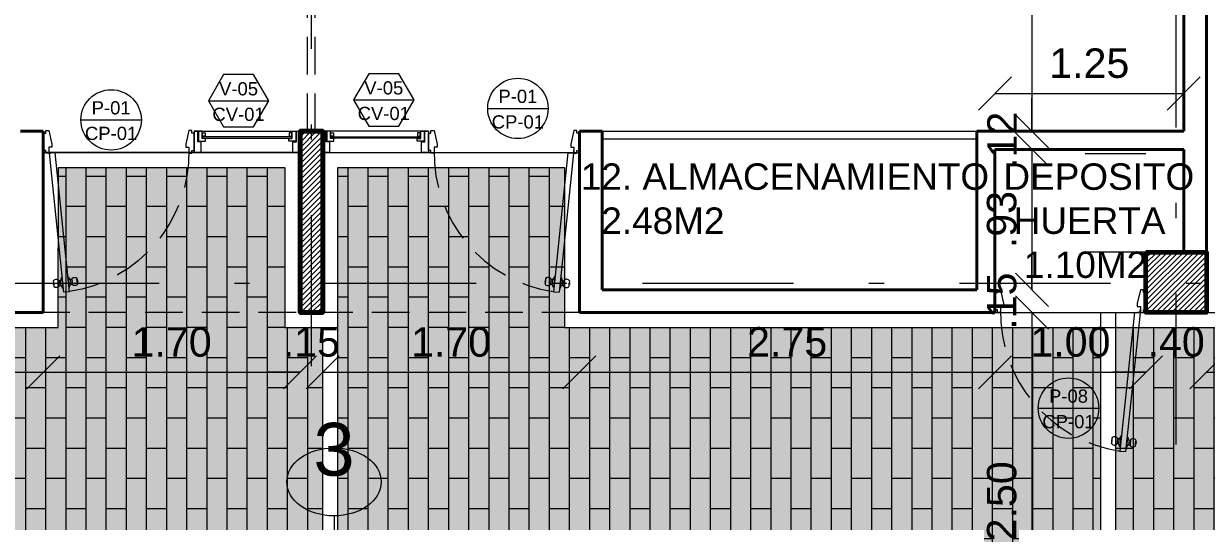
# Model space of a CAD drawing. Header units: inches. Extents: x 99003 to 99155, y 101852 to 101926.
# Drawn here: x 99035.56 to 99043.39, y 101908.32 to 101911.61 of the extents above; entities that cross this region are included whole.
import ezdxf
from ezdxf.enums import TextEntityAlignment as Align

# ---------------------------------------------------------------- set-up
doc = ezdxf.new("R2010")
doc.units = ezdxf.units.IN
doc.header["$MEASUREMENT"] = 0
doc.linetypes.add('DASHDOTX2', pattern=[2, 1, -0.5, 0, -0.5])
doc.linetypes.add('HIDDEN', pattern=[0.375, 0.25, -0.125])
for name, color, linetype, lineweight in [('5- 0.18 (muebles fijos)', 3, 'Continuous', 18), ('A_ACHU-1', 253, 'Continuous', 0), ('A_CARP-MAD', 46, 'Continuous', 18), ('A_CARP-MET', 126, 'Continuous', 18), ('A_COLS', 1, 'Continuous', 60), ('A_EJES', 75, 'DASHDOTX2', 5), ('A_MUEB-ARCH', 64, 'Continuous', 15), ('A_MURO', 7, 'Continuous', 40), ('A_PISO-ACHU', 251, 'Continuous', 0), ('A_PISO-GRAN', 250, 'Continuous', 0), ('A_PROY', 16, 'HIDDEN', 5), ('A_PUER', 134, 'Continuous', 18), ('A_TEXT', 154, 'Continuous', 0), ('A_TEXT-DIM', 54, 'Continuous', 13), ('A_TEXT-IDEN', 5, 'Continuous', 18), ('A_TEXT-NOTA', 53, 'Continuous', 20), ('A_TEXT-SIMB', 195, 'Continuous', 20), ('A_VENT', 124, 'Continuous', 18)]:
    doc.layers.add(name, color=color, linetype=linetype, lineweight=lineweight)
doc.styles.add('ARIAL', font='arial.ttf')
doc.styles.add('DIM', font='arial.ttf')
doc.dimstyles.new('BAN_REP_1-125', dxfattribs={"dimtxt": 0.195, "dimasz": 0.2188, "dimexe": 0.15, "dimexo": 0.03, "dimgap": 0.1, "dimtad": 1, "dimzin": 4, "dimdsep": 46, "dimtxsty": 'ARIAL', "dimblk": 'OBLIQUE', "dimcen": 0.1, "dimse1": 1, "dimse2": 1, "dimclrd": 256, "dimclre": 256, "dimclrt": 256, "dimadec": 0, "dimazin": 0, "dimtfac": 1, "dimtix": 1, "dimtofl": 0, "dimtmove": 1, "dimatfit": 3, "dimldrblk": 'OPEN90', "dimfxl": 1, "dimtolj": 1, "dimtzin": 0, "dimlwd": -1, "dimlwe": -1, "dimarcsym": 0})
pattern_1 = [(45, (0, -2e-07), (-0.0176776695297, 0.0176776695297), [])]
pattern_2 = [(90, (-108.14993, -2e-07), (-0.13335, 8e-18), []), (180, (-108.14993, -2e-07), (-0.13335, -0.2), [0.13335, -0.13335])]
pattern_3 = [(90, (-108.149932, -2e-07), (-0.03125, 0.015625), [0, -0.03125])]

# ---------------------------------------------------------------- blocks, each defined once
blk = doc.blocks.new('*U108')
at = {"layer": 'A_CARP-MAD'}
blk.add_lwpolyline([(0.1397, -0.0466), (0.0701, -0.0466), (0.0701, -0.0232), (0, -0.0232), (0, 0), (0.1397, 0)], dxfattribs=at)
for points in [[(0, -0.0279), (0.0652, -0.0279), (0.0652, -0.0744), (0.0479, -0.0744), (0.0479, -0.0511), (0, -0.0511)], [(0, -0.0279), (0.0652, -0.0279), (0.0652, -0.0744), (0.0479, -0.0744), (0.0479, -0.0511), (0, -0.0511)], [(0.0333, -0.0713), (0.0333, -0.0538), (0.0104, -0.0538), (0.0104, -0.0713)], [(0, -0.6721), (0.0652, -0.6721), (0.0652, -0.6256), (0.0479, -0.6256), (0.0479, -0.6489), (0, -0.6489)], [(0, -0.6768), (0, -0.7), (0.1397, -0.7), (0.1397, -0.6534), (0.0701, -0.6534), (0.0701, -0.6768)], [(0.0333, -0.6287), (0.0333, -0.6462), (0.0104, -0.6462), (0.0104, -0.6287)]]:
    blk.add_lwpolyline(points, close=True, dxfattribs=at)
at = {"layer": 'A_CARP-MET'}
blk.add_line((0.1397, -0.0466), (0.1397, 0), dxfattribs=at)
blk.add_lwpolyline([(0.0333, -0.0713), (0.0333, -0.0538), (0.0104, -0.0538), (0.0104, -0.0713)], close=True, dxfattribs=at)
at = {"layer": 'A_VENT'}
for p, q in [((0, -0.7), (0, 0)), ((0.1397, 0), (0.1397, -0.7))]:
    blk.add_line(p, q, dxfattribs=at)
blk.add_lwpolyline([(0.0361, -0.0538), (0.0361, -0.6462), (0.0454, -0.6462), (0.0454, -0.0538)], close=True, dxfattribs=at)
blk = doc.blocks.new('puerta mad 1mt')
at = {"layer": '5- 0.18 (muebles fijos)'}
blk.add_line((0.1553, 0.9898), (0.1553, 0.9898), dxfattribs=at)
at = {"layer": 'A_ACHU-1'}
for p, q in [((0.0483, 0.9343), (0.0494, 0.9455)), ((0.0494, 0.9455), (0.0521, 0.9453)), ((0.0509, 0.934), (0.0535, 0.9595)), ((0.0842, 0.9161), (0.0884, 0.9559)), ((0.0978, 0.9502), (0.0879, 0.9512)), ((0.0944, 0.9176), (0.098, 0.9524)), ((0.101, 0.9521), (0.098, 0.9524)), ((0.1118, 0.9685), (0.101, 0.9521)), ((0.1045, 0.8989), (0.1118, 0.9685)), ((0.1148, 0.9682), (0.1118, 0.9685)), ((0.1148, 0.9682), (0.1118, 0.9685)), ((0.1483, 0.8943), (0.1556, 0.964)), ((0.1526, 0.9643), (0.1556, 0.964)), ((0.1526, 0.9643), (0.1556, 0.964)), ((0.1556, 0.964), (0.1628, 0.9456)), ((0.162, 0.9105), (0.1657, 0.9453)), ((0.1628, 0.9456), (0.1657, 0.9453)), ((0.1654, 0.9431), (0.1754, 0.9421)), ((0.1717, 0.907), (0.1759, 0.9468)), ((0.208, 0.9176), (0.2107, 0.9431)), ((0.0483, 0.9343), (0.0509, 0.934)), ((0.0494, 0.9197), (0.0509, 0.934)), ((0.0946, 0.9197), (0.0847, 0.9208)), ((0.0973, 0.9173), (0.0944, 0.9176)), ((0.1045, 0.8989), (0.0973, 0.9173)), ((0.1075, 0.8986), (0.1045, 0.8989)), ((0.1453, 0.8946), (0.1483, 0.8943)), ((0.1483, 0.8943), (0.1591, 0.9108)), ((0.1591, 0.9108), (0.162, 0.9105)), ((0.1623, 0.9127), (0.1722, 0.9116)), ((0.2065, 0.9033), (0.208, 0.9176)), ((0.2107, 0.9173), (0.208, 0.9176)), ((0.2118, 0.9286), (0.2092, 0.9289)), ((0.2107, 0.9173), (0.2118, 0.9286)), ((0.0214, 0.0735), (0.0218, 0.0785)), ((0.0213, 0.057), (0.0199, 0.057)), ((0.0214, 0.0735), (0.0213, 0.057)), ((0.0215, 0.0755), (0.038, 0.0741)), ((0.0216, 0.0765), (0.0307, 0.0757)), ((0.0381, 0.0751), (0.038, 0.0741))]:
    blk.add_line(p, q, dxfattribs=at)
blk.add_circle((0.0215, 0.075), 0.00188, dxfattribs=at)
for centre, radius, start, end in [((-0.0402, 0.9492), 0.0943, 341.79754, 6.27538), ((0.0692, 0.9411), 0.0242, 37.63928, 130.43364), ((0.1916, 0.9284), 0.0242, 37.63928, 130.43364), ((0.3003, 0.9136), 0.0943, 161.79754, 186.27538), ((0.0685, 0.9345), 0.0242, 217.63928, 310.43364), ((0.1909, 0.9217), 0.0242, 217.63928, 310.43364), ((0.0215, 0.075), 0.000938, 85, 265), ((0.0215, 0.075), 0.000937, 265, 85)]:
    blk.add_arc(centre, radius, start, end, dxfattribs=at)
at = {"layer": 'A_CARP-MAD'}
for points in [[(-0.017, -0.058), (0, -0.058), (0, -0.075), (0.02, -0.075), (0.04, 0.015), (0.04, 0.035), (0.02, 0.035), (0.02, 0.075), (0, 0.075), (0, 0.058), (-0.017, 0.058)], [(0.983, -0.058), (0.966, -0.058), (0.966, -0.075), (0.946, -0.075), (0.926, 0.015), (0.926, 0.035), (0.946, 0.035), (0.946, 0.075), (0.966, 0.075), (0.966, 0.058), (0.983, 0.058)]]:
    blk.add_lwpolyline(points, close=True, dxfattribs=at)
at = {"layer": 'A_PROY'}
blk.add_arc((0.0162, 0.0728), 0.9299, 358.90252, 81.38744, dxfattribs=at)
at = {"layer": 'A_PUER'}
for p, q in [((0.0216, 0.0765), (0.1176, 0.9956)), ((0.0595, 0.0732), (0.1555, 0.9923)), ((0.1555, 0.9923), (0.1176, 0.9956)), ((0.0595, 0.0732), (0.0216, 0.0765))]:
    blk.add_line(p, q, dxfattribs=at)
blk = doc.blocks.new('EJE')
at = {"layer": 'A_TEXT-SIMB'}
blk.add_ellipse((0, -0.225), major_axis=(-0.3125, 0), ratio=0.72, dxfattribs=at)
at = {"layer": 'A_TEXT-IDEN', "style": 'ARIAL'}
blk.add_attdef('EJE', text='', height=0.175, dxfattribs=at).set_placement((0, -0.3172), align=Align.CENTER)
blk = doc.blocks.new('_Oblique')
at = {"color": 0, "linetype": 'ByBlock', "lineweight": -2}
blk.add_line((-0.5, -0.5), (0.5, 0.5), dxfattribs=at)
blk = doc.blocks.new('*D177')
at = {"layer": 'A_TEXT-DIM', "transparency": 16777216}
blk.add_line((99031.5407, 101909.3037), (99035.6907, 101909.3037), dxfattribs=at)
at = {"layer": 'DEFPOINTS', "color": 0, "transparency": 16777216}
for p in [(99031.5407, 101909.8439), (99035.6907, 101909.6994), (99035.6907, 101909.3037)]:
    blk.add_point(p, dxfattribs=at)
at = {"layer": 'A_TEXT-DIM', "transparency": 16777216, "xscale": 0.2188, "yscale": 0.2188, "zscale": 0.2188, "rotation": 180}
blk.add_blockref('_Oblique', (99031.5407, 101909.3037), dxfattribs=at)
at = {"layer": 'A_TEXT-DIM', "transparency": 16777216, "xscale": 0.2188, "yscale": 0.2188, "zscale": 0.2188}
blk.add_blockref('_Oblique', (99035.6907, 101909.3037), dxfattribs=at)
at = {"layer": 'A_TEXT-DIM', "transparency": 16777216, "insert": (99033.6157, 101909.5033), "char_height": 0.195, "attachment_point": 5, "style": 'ARIAL'}
blk.add_mtext('\\A1;4.15', dxfattribs=at)
blk = doc.blocks.new('_Open90')
at = {"color": 0, "linetype": 'ByBlock', "lineweight": -2}
for p, q in [((-0.5, 0.5), (0, 0)), ((0, 0), (-1, 0)), ((0, 0), (-0.5, -0.5))]:
    blk.add_line(p, q, dxfattribs=at)
blk = doc.blocks.new('*D178')
at = {"layer": 'A_TEXT-DIM', "transparency": 16777216}
blk.add_line((99035.6907, 101909.3037), (99037.3908, 101909.3037), dxfattribs=at)
at = {"layer": 'DEFPOINTS', "color": 0, "transparency": 16777216}
for p in [(99035.6907, 101909.6994), (99037.3908, 101909.7331), (99037.3908, 101909.3037)]:
    blk.add_point(p, dxfattribs=at)
at = {"layer": 'A_TEXT-DIM', "transparency": 16777216, "xscale": 0.2188, "yscale": 0.2188, "zscale": 0.2188, "rotation": 180}
blk.add_blockref('_Oblique', (99035.6907, 101909.3037), dxfattribs=at)
at = {"layer": 'A_TEXT-DIM', "transparency": 16777216, "xscale": 0.2188, "yscale": 0.2188, "zscale": 0.2188}
blk.add_blockref('_Oblique', (99037.3908, 101909.3037), dxfattribs=at)
at = {"layer": 'A_TEXT-DIM', "transparency": 16777216, "insert": (99036.5408, 101909.5033), "char_height": 0.195, "attachment_point": 5, "style": 'ARIAL'}
blk.add_mtext('\\A1;1.70', dxfattribs=at)
blk = doc.blocks.new('*D179')
at = {"layer": 'A_TEXT-DIM', "transparency": 16777216}
for p, q in [((99037.3908, 101909.3037), (99037.172, 101909.3037)), ((99037.5407, 101909.3037), (99037.7595, 101909.3037))]:
    blk.add_line(p, q, dxfattribs=at)
at = {"layer": 'DEFPOINTS', "color": 0, "transparency": 16777216}
for p in [(99037.3908, 101909.7331), (99037.5407, 101909.7331), (99037.5407, 101909.3037)]:
    blk.add_point(p, dxfattribs=at)
at = {"layer": 'A_TEXT-DIM', "transparency": 16777216, "xscale": 0.2188, "yscale": 0.2188, "zscale": 0.2188}
blk.add_blockref('_Oblique', (99037.3908, 101909.3037), dxfattribs=at)
at = {"layer": 'A_TEXT-DIM', "transparency": 16777216, "xscale": 0.2188, "yscale": 0.2188, "zscale": 0.2188, "rotation": 180}
blk.add_blockref('_Oblique', (99037.5407, 101909.3037), dxfattribs=at)
at = {"layer": 'A_TEXT-DIM', "transparency": 16777216, "insert": (99037.4658, 101909.5033), "char_height": 0.195, "attachment_point": 5, "style": 'ARIAL'}
blk.add_mtext('\\A1;.15', dxfattribs=at)
blk = doc.blocks.new('*D180')
at = {"layer": 'A_TEXT-DIM', "transparency": 16777216}
blk.add_line((99037.5407, 101909.3037), (99039.2407, 101909.3037), dxfattribs=at)
at = {"layer": 'DEFPOINTS', "color": 0, "transparency": 16777216}
for p in [(99037.5407, 101909.7331), (99039.2407, 101909.6994), (99039.2407, 101909.3037)]:
    blk.add_point(p, dxfattribs=at)
at = {"layer": 'A_TEXT-DIM', "transparency": 16777216, "xscale": 0.2188, "yscale": 0.2188, "zscale": 0.2188, "rotation": 180}
blk.add_blockref('_Oblique', (99037.5407, 101909.3037), dxfattribs=at)
at = {"layer": 'A_TEXT-DIM', "transparency": 16777216, "xscale": 0.2188, "yscale": 0.2188, "zscale": 0.2188}
blk.add_blockref('_Oblique', (99039.2407, 101909.3037), dxfattribs=at)
at = {"layer": 'A_TEXT-DIM', "transparency": 16777216, "insert": (99038.3907, 101909.5033), "char_height": 0.195, "attachment_point": 5, "style": 'ARIAL'}
blk.add_mtext('\\A1;1.70', dxfattribs=at)
blk = doc.blocks.new('*D181')
at = {"layer": 'A_TEXT-DIM', "transparency": 16777216}
blk.add_line((99039.2407, 101909.3037), (99041.9908, 101909.3037), dxfattribs=at)
at = {"layer": 'DEFPOINTS', "color": 0, "transparency": 16777216}
for p in [(99039.2407, 101909.6994), (99041.9908, 101909.6994), (99041.9908, 101909.3037)]:
    blk.add_point(p, dxfattribs=at)
at = {"layer": 'A_TEXT-DIM', "transparency": 16777216, "xscale": 0.2188, "yscale": 0.2188, "zscale": 0.2188, "rotation": 180}
blk.add_blockref('_Oblique', (99039.2407, 101909.3037), dxfattribs=at)
at = {"layer": 'A_TEXT-DIM', "transparency": 16777216, "xscale": 0.2188, "yscale": 0.2188, "zscale": 0.2188}
blk.add_blockref('_Oblique', (99041.9908, 101909.3037), dxfattribs=at)
at = {"layer": 'A_TEXT-DIM', "transparency": 16777216, "insert": (99040.6157, 101909.5033), "char_height": 0.195, "attachment_point": 5, "style": 'ARIAL'}
blk.add_mtext('\\A1;2.75', dxfattribs=at)
blk = doc.blocks.new('*D182')
at = {"layer": 'A_TEXT-DIM', "transparency": 16777216}
blk.add_line((99043.3908, 101909.3037), (99045.1922, 101909.3037), dxfattribs=at)
at = {"layer": 'DEFPOINTS', "color": 0, "transparency": 16777216}
for p in [(99043.3908, 101909.6994), (99045.1922, 101909.5955), (99045.1922, 101909.3037)]:
    blk.add_point(p, dxfattribs=at)
at = {"layer": 'A_TEXT-DIM', "transparency": 16777216, "xscale": 0.2188, "yscale": 0.2188, "zscale": 0.2188, "rotation": 180}
blk.add_blockref('_Oblique', (99043.3908, 101909.3037), dxfattribs=at)
at = {"layer": 'A_TEXT-DIM', "transparency": 16777216, "xscale": 0.2188, "yscale": 0.2188, "zscale": 0.2188}
blk.add_blockref('_Oblique', (99045.1922, 101909.3037), dxfattribs=at)
at = {"layer": 'A_TEXT-DIM', "transparency": 16777216, "insert": (99044.2915, 101909.5033), "char_height": 0.195, "attachment_point": 5, "style": 'ARIAL'}
blk.add_mtext('\\A1;1.80', dxfattribs=at)
blk = doc.blocks.new('*D310')
at = {"layer": 'A_TEXT-DIM', "transparency": 16777216}
blk.add_line((99042.2363, 101917.8994), (99042.2363, 101910.8994), dxfattribs=at)
at = {"layer": 'DEFPOINTS', "color": 0, "transparency": 16777216}
for p in [(99042.9908, 101917.8994), (99042.2363, 101910.8994), (99042.9908, 101910.8994)]:
    blk.add_point(p, dxfattribs=at)
at = {"layer": 'A_TEXT-DIM', "transparency": 16777216, "xscale": 0.2188, "yscale": 0.2188, "zscale": 0.2188}
for p, rotation in [((99042.2363, 101917.8994), 90), ((99042.2363, 101910.8994), 270)]:
    blk.add_blockref('_Oblique', p, dxfattribs=dict(at, rotation=rotation))
at = {"layer": 'A_TEXT-DIM', "transparency": 16777216, "insert": (99042.0368, 101914.3994), "char_height": 0.195, "attachment_point": 5, "rotation": 90, "style": 'ARIAL'}
blk.add_mtext('\\A1;7.00', dxfattribs=at)
blk = doc.blocks.new('*D311')
at = {"layer": 'A_TEXT-DIM', "transparency": 16777216}
blk.add_line((99042.2363, 101909.6994), (99042.2363, 101907.1994), dxfattribs=at)
at = {"layer": 'DEFPOINTS', "color": 0, "transparency": 16777216}
for p in [(99042.8327, 101909.6994), (99042.2363, 101907.1994), (99042.3609, 101907.1994)]:
    blk.add_point(p, dxfattribs=at)
at = {"layer": 'A_TEXT-DIM', "transparency": 16777216, "xscale": 0.2188, "yscale": 0.2188, "zscale": 0.2188}
for p, rotation in [((99042.2363, 101909.6994), 90), ((99042.2363, 101907.1994), 270)]:
    blk.add_blockref('_Oblique', p, dxfattribs=dict(at, rotation=rotation))
at = {"layer": 'A_TEXT-DIM', "transparency": 16777216, "insert": (99042.0368, 101908.4494), "char_height": 0.195, "attachment_point": 5, "rotation": 90, "style": 'ARIAL'}
blk.add_mtext('\\A1;2.50', dxfattribs=at)
blk = doc.blocks.new('DETALLE DE PUERTAS')
at = {"layer": 'A_TEXT-IDEN'}
blk.add_line((-0.2, 0), (0.2, 0), dxfattribs=at)
blk.add_circle((0, 0), 0.2, dxfattribs=at)
at = {"layer": 'A_TEXT-NOTA', "linetype": 'Continuous', "style": 'ARIAL'}
for tag, p in [('#_PUERTA', (0, 0.0361)), ('DETALLE#', (0, -0.1331))]:
    blk.add_attdef(tag, text='', height=0.0875, dxfattribs=at).set_placement(p, align=Align.CENTER)
blk = doc.blocks.new('DETALLE DE VENTANA')
at = {"layer": 'A_TEXT-IDEN'}
blk.add_line((-0.2, 0), (0.2, 0), dxfattribs=at)
blk.add_line((-0.2, 0), (0.2, 0), dxfattribs=at)
blk.add_lwpolyline([(-0.1, 0.1732), (-0.2, 0), (-0.1, -0.1732), (0.1, -0.1732), (0.2, 0), (0.1, 0.1732)], close=True, dxfattribs=at)
at = {"layer": 'A_TEXT-NOTA', "linetype": 'Continuous', "style": 'ARIAL'}
for tag, p in [('#_VENTANA', (0, 0.0361)), ('DETALLE#', (0, -0.1331))]:
    blk.add_attdef(tag, text='', height=0.0875, dxfattribs=at).set_placement(p, align=Align.CENTER)
blk = doc.blocks.new('*D438')
at = {"layer": 'A_TEXT-DIM', "transparency": 16777216}
blk.add_line((99041.9908, 101909.3037), (99042.9908, 101909.3037), dxfattribs=at)
at = {"layer": 'DEFPOINTS', "color": 0, "transparency": 16777216}
for p in [(99041.9908, 101909.6994), (99042.9908, 101909.6994), (99042.9908, 101909.3037)]:
    blk.add_point(p, dxfattribs=at)
at = {"layer": 'A_TEXT-DIM', "transparency": 16777216, "xscale": 0.2188, "yscale": 0.2188, "zscale": 0.2188, "rotation": 180}
blk.add_blockref('_Oblique', (99041.9908, 101909.3037), dxfattribs=at)
at = {"layer": 'A_TEXT-DIM', "transparency": 16777216, "xscale": 0.2188, "yscale": 0.2188, "zscale": 0.2188}
blk.add_blockref('_Oblique', (99042.9908, 101909.3037), dxfattribs=at)
at = {"layer": 'A_TEXT-DIM', "transparency": 16777216, "insert": (99042.4908, 101909.5033), "char_height": 0.195, "attachment_point": 5, "style": 'ARIAL'}
blk.add_mtext('\\A1;1.00', dxfattribs=at)
blk = doc.blocks.new('*D439')
at = {"layer": 'A_TEXT-DIM', "transparency": 16777216}
for p, q in [((99042.9908, 101909.3037), (99042.772, 101909.3037)), ((99043.3908, 101909.3037), (99043.6096, 101909.3037))]:
    blk.add_line(p, q, dxfattribs=at)
at = {"layer": 'DEFPOINTS', "color": 0, "transparency": 16777216}
for p in [(99042.9908, 101909.6994), (99043.3908, 101909.3037), (99043.3908, 101909.3037)]:
    blk.add_point(p, dxfattribs=at)
at = {"layer": 'A_TEXT-DIM', "transparency": 16777216, "xscale": 0.2188, "yscale": 0.2188, "zscale": 0.2188}
blk.add_blockref('_Oblique', (99042.9908, 101909.3037), dxfattribs=at)
at = {"layer": 'A_TEXT-DIM', "transparency": 16777216, "xscale": 0.2188, "yscale": 0.2188, "zscale": 0.2188, "rotation": 180}
blk.add_blockref('_Oblique', (99043.3908, 101909.3037), dxfattribs=at)
at = {"layer": 'A_TEXT-DIM', "transparency": 16777216, "insert": (99043.1908, 101909.5033), "char_height": 0.195, "attachment_point": 5, "style": 'ARIAL'}
blk.add_mtext('\\A1;.40', dxfattribs=at)
blk = doc.blocks.new('*D440')
at = {"layer": 'A_TEXT-DIM', "transparency": 16777216}
for p, q in [((99042.2363, 101910.8994), (99042.2363, 101911.1182)), ((99042.2363, 101910.7794), (99042.2363, 101910.5606))]:
    blk.add_line(p, q, dxfattribs=at)
at = {"layer": 'DEFPOINTS', "color": 0, "transparency": 16777216}
for p in [(99042.9908, 101910.8994), (99041.9908, 101910.7794), (99042.2363, 101910.7794)]:
    blk.add_point(p, dxfattribs=at)
at = {"layer": 'A_TEXT-DIM', "transparency": 16777216, "xscale": 0.2188, "yscale": 0.2188, "zscale": 0.2188}
for p, rotation in [((99042.2363, 101910.8994), 270), ((99042.2363, 101910.7794), 90)]:
    blk.add_blockref('_Oblique', p, dxfattribs=dict(at, rotation=rotation))
at = {"layer": 'A_TEXT-DIM', "transparency": 16777216, "insert": (99042.0384, 101910.8394), "char_height": 0.195, "attachment_point": 5, "rotation": 90, "style": 'ARIAL'}
blk.add_mtext('\\A1;.12', dxfattribs=at)
blk = doc.blocks.new('*D441')
at = {"layer": 'A_TEXT-DIM', "transparency": 16777216}
blk.add_line((99042.2363, 101910.7794), (99042.2363, 101909.8494), dxfattribs=at)
at = {"layer": 'DEFPOINTS', "color": 0, "transparency": 16777216}
for p in [(99041.9908, 101910.7794), (99041.8708, 101909.8494), (99042.2363, 101909.8494)]:
    blk.add_point(p, dxfattribs=at)
at = {"layer": 'A_TEXT-DIM', "transparency": 16777216, "xscale": 0.2188, "yscale": 0.2188, "zscale": 0.2188}
for p, rotation in [((99042.2363, 101910.7794), 90), ((99042.2363, 101909.8494), 270)]:
    blk.add_blockref('_Oblique', p, dxfattribs=dict(at, rotation=rotation))
at = {"layer": 'A_TEXT-DIM', "transparency": 16777216, "insert": (99042.0367, 101910.3144), "char_height": 0.195, "attachment_point": 5, "rotation": 90, "style": 'ARIAL'}
blk.add_mtext('\\A1;.93', dxfattribs=at)
blk = doc.blocks.new('*D442')
at = {"layer": 'A_TEXT-DIM', "transparency": 16777216}
for p, q in [((99042.2363, 101909.8494), (99042.2363, 101910.0682)), ((99042.2363, 101909.6994), (99042.2363, 101909.4806))]:
    blk.add_line(p, q, dxfattribs=at)
at = {"layer": 'DEFPOINTS', "color": 0, "transparency": 16777216}
for p in [(99041.8708, 101909.8494), (99041.9908, 101909.6994), (99042.2363, 101909.6994)]:
    blk.add_point(p, dxfattribs=at)
at = {"layer": 'A_TEXT-DIM', "transparency": 16777216, "xscale": 0.2188, "yscale": 0.2188, "zscale": 0.2188}
for p, rotation in [((99042.2363, 101909.8494), 270), ((99042.2363, 101909.6994), 90)]:
    blk.add_blockref('_Oblique', p, dxfattribs=dict(at, rotation=rotation))
at = {"layer": 'A_TEXT-DIM', "transparency": 16777216, "insert": (99042.0368, 101909.7744), "char_height": 0.195, "attachment_point": 5, "rotation": 90, "style": 'ARIAL'}
blk.add_mtext('\\A1;.15', dxfattribs=at)
blk = doc.blocks.new('*D443')
at = {"layer": 'A_TEXT-DIM', "transparency": 16777216}
blk.add_line((99041.9908, 101911.1493), (99043.2408, 101911.1493), dxfattribs=at)
at = {"layer": 'DEFPOINTS', "color": 0, "transparency": 16777216}
for p in [(99043.2408, 101911.1493), (99041.9908, 101910.7794), (99043.2408, 101910.7794)]:
    blk.add_point(p, dxfattribs=at)
at = {"layer": 'A_TEXT-DIM', "transparency": 16777216, "xscale": 0.2188, "yscale": 0.2188, "zscale": 0.2188, "rotation": 180}
blk.add_blockref('_Oblique', (99041.9908, 101911.1493), dxfattribs=at)
at = {"layer": 'A_TEXT-DIM', "transparency": 16777216, "xscale": 0.2188, "yscale": 0.2188, "zscale": 0.2188}
blk.add_blockref('_Oblique', (99043.2408, 101911.1493), dxfattribs=at)
at = {"layer": 'A_TEXT-DIM', "transparency": 16777216, "insert": (99042.6158, 101911.3489), "char_height": 0.195, "attachment_point": 5, "style": 'ARIAL'}
blk.add_mtext('\\A1;1.25', dxfattribs=at)
blk = doc.blocks.new('*D444')
at = {"layer": 'A_TEXT-DIM', "transparency": 16777216}
blk.add_line((99043.8238, 101910.7794), (99043.8238, 101910.0994), dxfattribs=at)
at = {"layer": 'DEFPOINTS', "color": 0, "transparency": 16777216}
for p in [(99043.2408, 101910.7794), (99043.2408, 101910.0994), (99043.8238, 101910.0994)]:
    blk.add_point(p, dxfattribs=at)
at = {"layer": 'A_TEXT-DIM', "transparency": 16777216, "xscale": 0.2188, "yscale": 0.2188, "zscale": 0.2188}
for p, rotation in [((99043.8238, 101910.7794), 90), ((99043.8238, 101910.0994), 270)]:
    blk.add_blockref('_Oblique', p, dxfattribs=dict(at, rotation=rotation))
at = {"layer": 'A_TEXT-DIM', "transparency": 16777216, "insert": (99043.6242, 101910.4394), "char_height": 0.195, "attachment_point": 5, "rotation": 90, "style": 'ARIAL'}
blk.add_mtext('\\A1;.68', dxfattribs=at)

msp = doc.modelspace()

# ---------------------------------------------------------------- hatches: boundary and pattern name
at = {"layer": 'A_PISO-ACHU'}
h = msp.add_hatch(dxfattribs=at)
h.set_pattern_fill('ANSI31', color=256, scale=0.2)
h.set_pattern_definition(pattern_1)
h.paths.add_polyline_path([(99031.5407, 101910.0994), (99031.9407, 101910.0994), (99031.9407, 101909.6994), (99031.5407, 101909.6994)])
h.paths.add_polyline_path([(99027.3907, 101910.0994), (99027.7907, 101910.0994), (99027.7907, 101909.6994), (99027.3907, 101909.6994)])
h.paths.add_polyline_path([(99037.5407, 101910.8994), (99037.3908, 101910.8994), (99037.3908, 101909.6994), (99037.5407, 101909.6994)])
h = msp.add_hatch(dxfattribs=at)
h.set_pattern_fill('ANSI31', color=256, scale=0.2)
h.set_pattern_definition(pattern_1)
h.paths.add_polyline_path([(99042.9908, 101910.0994), (99043.3908, 101910.0994), (99043.3908, 101909.6994), (99042.9908, 101909.6994)])
at = {"layer": 'A_PISO-GRAN'}
h = msp.add_hatch(dxfattribs=at)
h.set_pattern_fill('AR-BRSTD', color=256, scale=0.05, angle=90)
h.set_pattern_definition(pattern_2)
h.paths.add_polyline_path([(99037.5407, 101909.5994), (99037.2908, 101909.5994), (99037.2908, 101910.6597), (99035.7907, 101910.6597), (99035.7906, 101909.5994), (99031.5408, 101909.5994), (99031.5408, 101906.5994), (99034.5658, 101906.5994), (99034.5658, 101906.8494), (99034.9158, 101906.8494), (99034.9158, 101906.5994), (99037.5407, 101906.5994), (99037.5407, 101908.0494), (99037.5407, 101908.0494), (99037.5407, 101906.5994), (99037.5407, 101906.4994), (99037.6407, 101906.4994), (99037.6407, 101908.0494), (99037.5407, 101908.0494), (99037.5407, 101906.5994), (99037.5407, 101906.5994), (99037.5407, 101908.0494)])
h = msp.add_hatch(dxfattribs=at)
h.set_pattern_fill('DOTS', color=33, scale=0.5, angle=90)
h.set_pattern_definition(pattern_3)
h.paths.add_polyline_path([(99037.5407, 101909.5994), (99037.2908, 101909.5994), (99037.2908, 101910.6597), (99035.7907, 101910.6597), (99035.7906, 101909.5994), (99031.5408, 101909.5994), (99031.5408, 101906.5994), (99034.5658, 101906.5994), (99034.5658, 101906.8494), (99034.9158, 101906.8494), (99034.9158, 101906.5994), (99037.5407, 101906.5994), (99037.5407, 101908.0494), (99037.5407, 101908.0494), (99037.5407, 101906.5994), (99037.5407, 101906.4994), (99037.6407, 101906.4994), (99037.6407, 101908.0494), (99037.5407, 101908.0494), (99037.5407, 101906.5994), (99037.5407, 101906.5994), (99037.5407, 101908.0494)])
h = msp.add_hatch(dxfattribs=at)
h.set_pattern_fill('AR-BRSTD', color=256, scale=0.05, angle=90)
h.set_pattern_definition(pattern_2)
h.paths.add_polyline_path([(99042.6923, 101909.5994), (99039.1407, 101909.5994), (99039.1407, 101910.6597), (99037.6407, 101910.6597), (99037.6407, 101909.5994), (99037.6407, 101908.0494), (99037.9158, 101908.0494), (99037.9158, 101907.2994), (99042.6923, 101907.2994)])
h = msp.add_hatch(dxfattribs=at)
h.set_pattern_fill('DOTS', color=33, scale=0.5, angle=90)
h.set_pattern_definition(pattern_3)
h.paths.add_polyline_path([(99042.6923, 101909.5994), (99039.1407, 101909.5994), (99039.1407, 101910.6597), (99037.6407, 101910.6597), (99037.6407, 101909.5994), (99037.6407, 101908.0494), (99037.9158, 101908.0494), (99037.9158, 101907.2994), (99042.6923, 101907.2994)])
h = msp.add_hatch(dxfattribs=at)
h.set_pattern_fill('AR-BRSTD', color=256, scale=0.05, angle=90)
h.set_pattern_definition(pattern_2)
h.paths.add_polyline_path([(99045.093, 101909.5994), (99042.7923, 101909.5994), (99042.7923, 101907.1994), (99042.7923, 101903.2994), (99045.093, 101903.2994)])
h = msp.add_hatch(dxfattribs=at)
h.set_pattern_fill('DOTS', color=33, scale=0.5, angle=90)
h.set_pattern_definition(pattern_3)
h.paths.add_polyline_path([(99045.093, 101909.5994), (99042.7923, 101909.5994), (99042.7923, 101907.1994), (99042.7923, 101903.2994), (99045.093, 101903.2994)])

# ---------------------------------------------------------------- linework, layer by layer
at = {"layer": 'A_COLS'}
for points in [[(99037.5407, 101910.8994), (99037.3908, 101910.8994), (99037.3908, 101909.6994), (99037.5407, 101909.6994)], [(99037.3908, 101910.8994), (99037.5408, 101910.8994), (99037.5408, 101909.6994), (99037.3908, 101909.6994)], [(99042.9908, 101910.0994), (99043.3908, 101910.0994), (99043.3908, 101909.6994), (99042.9908, 101909.6994)]]:
    msp.add_lwpolyline(points, close=True, dxfattribs=at)
at = {"layer": 'A_EJES'}
for p, q in [((99037.4657, 101909.3447), (99037.4657, 101922.8252)), ((99043.1908, 101908.8246), (99043.1908, 101922.8252)), ((99006.0573, 101909.8932), (99043.9707, 101909.8932)), ((99037.6158, 101908.3532), (99037.6158, 101897.9883))]:
    msp.add_line(p, q, dxfattribs=at)
at = {"layer": 'A_MUEB-ARCH'}
for p, q in [((99039.3907, 101910.8994), (99041.8708, 101910.8994)), ((99039.3907, 101910.8494), (99041.8708, 101910.8494))]:
    msp.add_line(p, q, dxfattribs=at)
at = {"layer": 'A_MURO'}
for p, q in [((99043.3907, 101919.4994), (99043.3908, 101910.0994)), ((99043.2408, 101917.6494), (99043.2408, 101910.8994)), ((99035.5407, 101910.8994), (99035.6907, 101910.8994)), ((99035.6907, 101909.6994), (99035.6907, 101910.8994)), ((99039.3907, 101910.8994), (99039.2407, 101910.8994)), ((99039.2407, 101909.6994), (99039.2407, 101910.8994)), ((99039.3907, 101909.8494), (99039.3907, 101910.8994)), ((99041.8708, 101909.8494), (99041.8708, 101910.8994)), ((99041.8708, 101910.8994), (99043.2408, 101910.8994)), ((99041.9908, 101910.7794), (99043.2408, 101910.7794)), ((99041.9908, 101909.6994), (99041.9908, 101910.7794)), ((99043.2408, 101910.7794), (99043.2408, 101910.0994)), ((99041.8708, 101909.8494), (99039.3907, 101909.8494)), ((99031.5407, 101909.6994), (99035.6907, 101909.6994)), ((99041.9908, 101909.6994), (99039.2407, 101909.6994))]:
    msp.add_line(p, q, dxfattribs=at)
at = {"layer": 'A_PISO-GRAN'}
for p, q in [((99036.6907, 101910.7597), (99035.6907, 101910.7597)), ((99036.6907, 101910.7597), (99035.6907, 101910.7597)), ((99038.2407, 101910.7597), (99039.2407, 101910.7597)), ((99038.2407, 101910.7597), (99039.2407, 101910.7597))]:
    msp.add_line(p, q, dxfattribs=at)
at = {"layer": 'A_PISO-GRAN', "ltscale": 0.333}
for points in [[(99028.2408, 101910.7494), (99031.5408, 101910.7494), (99031.5408, 101909.6994), (99035.6906, 101909.6994), (99035.6907, 101910.7597), (99037.3908, 101910.7597), (99037.3908, 101909.6994), (99037.5407, 101909.6994), (99037.5407, 101910.7597), (99039.2407, 101910.7597), (99039.2407, 101909.6994), (99045.193, 101909.6994)], [(99028.3408, 101910.6494), (99030.9906, 101910.6494), (99030.9906, 101909.5994), (99035.7906, 101909.5994), (99035.7907, 101910.6597), (99037.2908, 101910.6597), (99037.2908, 101909.5994), (99037.6407, 101909.5994), (99037.6407, 101910.6597), (99039.1407, 101910.6597), (99039.1407, 101909.5994), (99045.093, 101909.5994)], [(99042.6923, 101907.1994), (99042.6923, 101909.6994)], [(99042.7923, 101907.1994), (99042.7923, 101909.6994)], [(99037.5407, 101906.4994), (99037.5407, 101909.5994)], [(99037.6407, 101906.4994), (99037.6407, 101909.5994)]]:
    msp.add_lwpolyline(points, dxfattribs=at)
at = {"layer": 'A_PROY'}
for p, q in [((99037.4407, 101910.8994), (99037.4407, 101917.4994)), ((99037.4907, 101910.8994), (99037.4907, 101917.4994)), ((99039.2407, 101909.6994), (99035.6907, 101909.6994))]:
    msp.add_line(p, q, dxfattribs=at)
at = {"layer": 'A_TEXT-DIM'}
for p, q in [((99042.9908, 101910.7494), (99042.5884, 101910.7494)), ((99042.9908, 101910.0994), (99042.5884, 101910.0994))]:
    msp.add_line(p, q, dxfattribs=at)

# ---------------------------------------------------------------- block references
at = {"color": 1}
for name, p, values in [('DETALLE DE VENTANA', (99036.9837, 101911.1007), {'DETALLE#': 'CV-01', '#_VENTANA': 'V-05'}), ('DETALLE DE VENTANA', (99037.9453, 101911.1065), {'DETALLE#': 'CV-01', '#_VENTANA': 'V-05'}), ('DETALLE DE PUERTAS', (99036.1402, 101910.9745), {'#_PUERTA': 'P-01', 'DETALLE#': 'CP-01'}), ('DETALLE DE PUERTAS', (99038.833, 101911.0505), {'#_PUERTA': 'P-01', 'DETALLE#': 'CP-01'}), ('DETALLE DE PUERTAS', (99042.4782, 101909.0662), {'#_PUERTA': 'P-08', 'DETALLE#': 'CP-01'})]:
    msp.add_blockref(name, p, dxfattribs=at).add_auto_attribs(values)
ref = msp.add_blockref('EJE', (99037.6158, 101908.8032))
ref.add_attrib('EJE', '3', dxfattribs={"layer": 'A_TEXT-IDEN', "height": 0.35, "style": 'ARIAL'}).set_placement((99037.6158, 101908.6189), align=Align.CENTER)
at = {"layer": 'A_PUER', "xscale": -1, "rotation": 180}
msp.add_blockref('puerta mad 1mt', (99035.7077, 101910.8296), dxfattribs=at)
at = {"layer": 'A_PUER'}
for p, rotation in [((99039.2237, 101910.8296), 180), ((99042.9738, 101909.7744), 179.9999999927808)]:
    msp.add_blockref('puerta mad 1mt', p, dxfattribs=dict(at, rotation=rotation))
at = {"layer": 'A_VENT', "rotation": 270}
msp.add_blockref('*U108', (99037.3907, 101910.8994), dxfattribs=at)
at = {"layer": 'A_VENT', "xscale": -1, "rotation": 90}
msp.add_blockref('*U108', (99037.5407, 101910.8994), dxfattribs=at)

# ---------------------------------------------------------------- texts
at = {"layer": 'A_TEXT', "char_height": 0.175, "width": 4.321671, "attachment_point": 1, "style": 'DIM'}
for s, insert in [('12. ALMACENAMIENTO\\P  2.48M2', (99039.2496, 101910.6865)), ('DEPOSITO\\P HUERTA\\P  1.10M2', (99042.0474, 101910.6865))]:
    msp.add_mtext(s, dxfattribs=dict(at, insert=insert))

# ---------------------------------------------------------------- dimensions: what is measured, and where the dimension line sits
at = {"layer": 'A_TEXT-DIM'}
for base, p1, p2, picture, middle in [((99042.2363, 101910.8994), (99042.9908, 101917.8994), (99042.9908, 101910.8994), '*D310', (99042.0368, 101914.3994)), ((99042.2363, 101910.7794), (99042.9908, 101910.8994), (99041.9908, 101910.7794), '*D440', (99042.0384, 101910.8394)), ((99042.2363, 101909.8494), (99041.9908, 101910.7794), (99041.8708, 101909.8494), '*D441', (99042.0367, 101910.3144)), ((99043.8238, 101910.0994), (99043.2408, 101910.7794), (99043.2408, 101910.0994), '*D444', (99043.6242, 101910.4394)), ((99042.2363, 101909.6994), (99041.8708, 101909.8494), (99041.9908, 101909.6994), '*D442', (99042.0368, 101909.7744)), ((99042.2363, 101907.1994), (99042.8327, 101909.6994), (99042.3609, 101907.1994), '*D311', (99042.0368, 101908.4494))]:
    dim = msp.add_linear_dim(base=base, p1=p1, p2=p2, angle=90, dimstyle='BAN_REP_1-125', dxfattribs=at)
    dim.commit()
    dim.dimension.update_dxf_attribs({"geometry": picture, "text_midpoint": middle})
for base, p1, p2, picture, middle in [((99043.2408, 101911.1493), (99041.9908, 101910.7794), (99043.2408, 101910.7794), '*D443', (99042.6158, 101911.3489)), ((99035.6907, 101909.3037), (99031.5407, 101909.8439), (99035.6907, 101909.6994), '*D177', (99033.6157, 101909.5033)), ((99037.3908, 101909.3037), (99035.6907, 101909.6994), (99037.3908, 101909.7331), '*D178', (99036.5408, 101909.5033)), ((99037.5407, 101909.3037), (99037.3908, 101909.7331), (99037.5407, 101909.7331), '*D179', (99037.4658, 101909.5033)), ((99039.2407, 101909.3037), (99037.5407, 101909.7331), (99039.2407, 101909.6994), '*D180', (99038.3907, 101909.5033)), ((99041.9908, 101909.3037), (99039.2407, 101909.6994), (99041.9908, 101909.6994), '*D181', (99040.6157, 101909.5033)), ((99042.9908, 101909.3037), (99041.9908, 101909.6994), (99042.9908, 101909.6994), '*D438', (99042.4908, 101909.5033)), ((99043.3908, 101909.3037), (99042.9908, 101909.6994), (99043.3908, 101909.3037), '*D439', (99043.1908, 101909.5033)), ((99045.1922, 101909.3037), (99043.3908, 101909.6994), (99045.1922, 101909.5955), '*D182', (99044.2915, 101909.5033))]:
    dim = msp.add_linear_dim(base=base, p1=p1, p2=p2, dimstyle='BAN_REP_1-125', dxfattribs=at)
    dim.commit()
    dim.dimension.update_dxf_attribs({"geometry": picture, "text_midpoint": middle})

doc.saveas('drawing.dxf')
